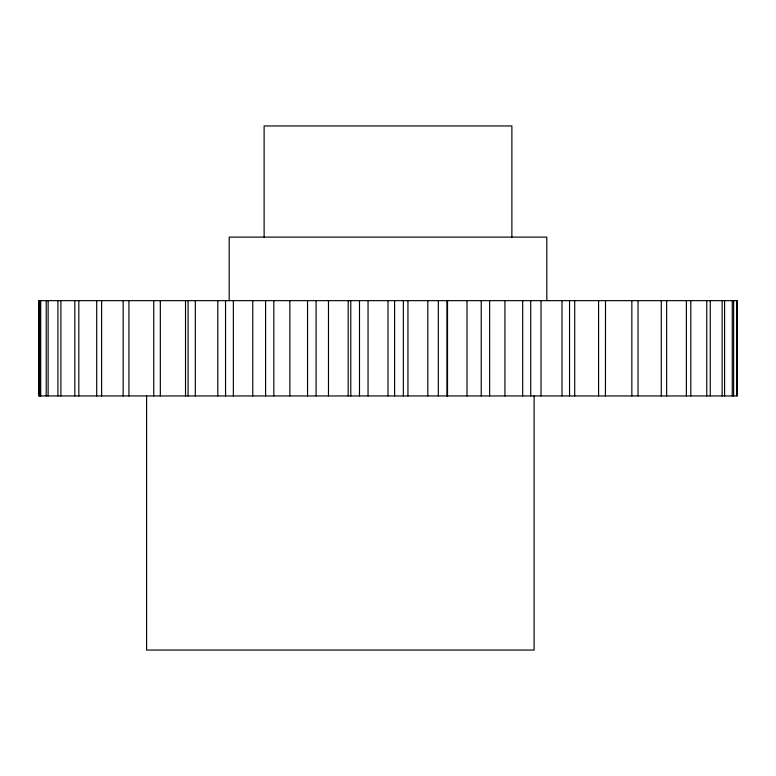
<?xml version="1.0" encoding="UTF-8"?>
<svg xmlns="http://www.w3.org/2000/svg" width="776" height="776" viewBox="0 0 776 776"><rect width="100%" height="100%" fill="white"/><g stroke="black" fill="none" stroke-linecap="round" stroke-linejoin="round"><path stroke-width="1.16" d="M736.928 300.651L736.928 395.944M733.621 300.651L733.621 395.944M732.253 300.651L732.253 395.944M724.59 300.651L724.59 395.944M722.146 300.651L722.146 395.944M710.253 300.651L710.253 395.944M706.771 300.651L706.771 395.944M690.824 300.651L690.824 395.944M686.372 300.651L686.372 395.944M666.632 300.651L666.632 395.944M661.268 300.651L661.268 395.944M638.037 300.651L638.037 395.944M631.848 300.651L631.848 395.944M605.503 300.651L605.445 395.944M598.587 300.651L598.587 395.944M574.706 300.651L574.706 395.944M569.545 300.651L569.545 395.944M562.008 300.651L562.008 395.944M546.818 300.651L546.818 237.116L229.182 237.116L229.182 300.651M541.027 300.651L541.027 395.944M534.111 395.944L534.111 650.055L146.596 650.055L146.596 395.944M530.716 300.651L530.716 395.944M522.684 300.651L522.684 395.944M511.879 237.116L511.879 125.945L264.121 125.945L264.121 237.116M504.933 300.651L504.933 395.944M489.637 300.651L489.637 395.944M481.227 300.651L481.227 395.944M466.997 300.651L466.997 395.944M447.519 300.651L447.519 395.944M446.957 300.651L446.957 395.944M438.314 300.651L438.314 395.944M427.809 300.651L427.809 395.944M407.943 300.651L407.943 395.944M403.345 300.651L403.345 395.944M394.596 300.651L394.596 395.944M388 300.651L388 395.944M368.057 300.651L368.057 395.944M359.492 300.651L359.492 395.944M350.781 300.651L350.781 395.944M348.191 300.651L348.191 395.944M328.481 300.651L328.481 395.944M316.084 300.651L316.084 395.944M307.548 300.651L307.548 395.944M289.846 300.651L289.846 395.944M273.821 300.651L273.821 395.944M265.586 300.651L265.586 395.944M252.753 300.651L252.753 395.944M233.353 300.651L233.353 395.944M225.554 300.651L225.554 395.944M217.794 300.651L217.794 395.944M195.319 300.651L195.319 395.944M188.083 300.651L188.083 395.944M185.522 300.651L185.522 395.944M160.331 300.651L160.331 395.944M153.764 300.651L153.764 395.944M128.932 300.651L128.932 395.944M123.141 300.651L123.141 395.944M101.617 300.651L101.617 395.944M96.699 300.651L96.699 395.944M78.812 300.651L78.812 395.944M74.845 300.651L74.845 395.944M60.897 300.651L60.897 395.944M57.928 300.651L57.928 395.944M48.131 300.651L48.131 395.944M46.22 300.651L46.22 395.944M40.73 300.651L40.73 395.944M39.906 300.651L39.906 395.944M39.072 300.651L39.072 395.944M737.2 300.651L38.8 300.651L38.8 395.944L737.2 395.944L737.2 300.651"/></g></svg>
